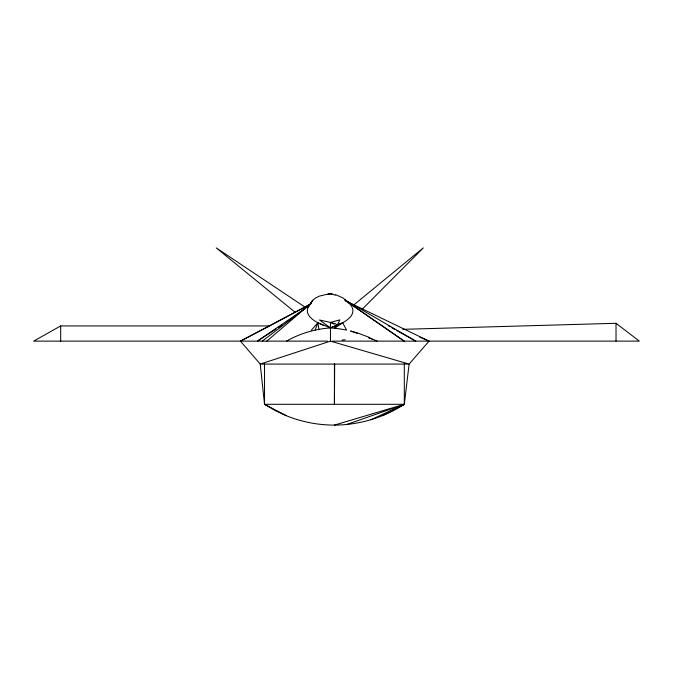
<?xml version="1.0" encoding="UTF-8"?>
<svg xmlns="http://www.w3.org/2000/svg" width="673" height="673" viewBox="0 0 673 673"><rect width="100%" height="100%" fill="white"/><g stroke="black" fill="none" stroke-linecap="round" stroke-linejoin="round"><path stroke-width="1.01" d="M334.674 364.085L334.422 404.296L334.422 363.723M286.471 341.127A101.556 98.78 0 0 1 315.157 330.123L317.866 322.779A90.83 25.818 0 0 1 311.17 303.279M315.157 330.123L318.943 329.358A101.556 98.78 0 0 1 330.451 327.919L342.692 322.746L334.515 328.256L337.114 325.429L339.882 319.86L330.451 322.426L319.507 319.986L330.451 327.919L334.515 328.256A112.904 109.463 0 0 1 346.595 330.123L342.692 322.746A92.832 26.39 0 0 0 345.047 300.082M310.001 304.49L312.726 300.251L315.57 297.971L319.507 296.078L330.451 293.495L327.515 294.547M307.998 307.569L312.726 300.251L311.01 302.867M345.476 300.755L429.046 341.127L409.117 364.085L404.313 404.296C383.602 417.714 359.096 425.008 334.422 425.1A127.777 127.777 0 0 1 286.336 415.712L275.156 410.53L264.531 404.296L260.241 364.085L240.429 341.127L310.96 303.809M311.397 330.165L317.866 322.779L330.451 327.919L342.692 322.746M362.133 309.311L423.292 247.9L353.056 305.534M266.76 341.127L310.943 303.506M262.277 341.127L307.081 306.88M305.55 308.276L257.389 341.127L275.88 329.08M278.513 327.356L282.037 325.059M328.693 294.639L330.451 293.495A92.832 26.39 0 0 1 335.314 295.245M328.651 294.564L330.451 293.495L332.327 294.404M310.169 304.305L269.604 325.934L60.688 325.934L33.65 341.127L327.44 341.127M330.451 293.495L328.609 294.48L330.451 293.495L332.285 294.522M382.508 415.712L404.313 404.296L404.313 363.723M240.429 341.127L269.604 325.934M370.882 419.792L404.313 404.296L264.531 404.296L264.531 363.723M346.73 424.512L404.313 404.296L334.422 425.1M330.451 341.127L260.241 364.085L409.117 364.085L330.451 341.127L330.451 322.426L335.6 323.831L337.114 325.429M342.027 340.084L345.215 339.798M402.782 329.333L616.022 323.292L639.35 341.127L332.538 341.127M353.889 332.083L350.566 331.023L358.389 333.244L369.78 337.585M335.6 294.648L343.255 298.08L347.117 301.529L404.204 341.127L345.257 300.436M369.082 337.804L372.009 338.872M354.721 332.353L357.54 333.455M368.728 337.854L373.364 339.672M375.214 340.403L377.065 341.127L372.85 339.251M419.624 337.072L429.046 341.127M330.451 322.426L334.254 324.142M323.604 325.454L317.866 322.779L318.943 329.358M264.531 404.296L286.336 415.712M388.245 325.766L390.079 326.784M391.913 327.81L394.672 329.349M396.506 330.376L415.771 341.127L344.492 299.721M305.172 307.216L216.252 247.9L294.816 312.036M616.022 323.292L616.022 341.127M60.688 325.934L60.688 341.127"/></g></svg>
